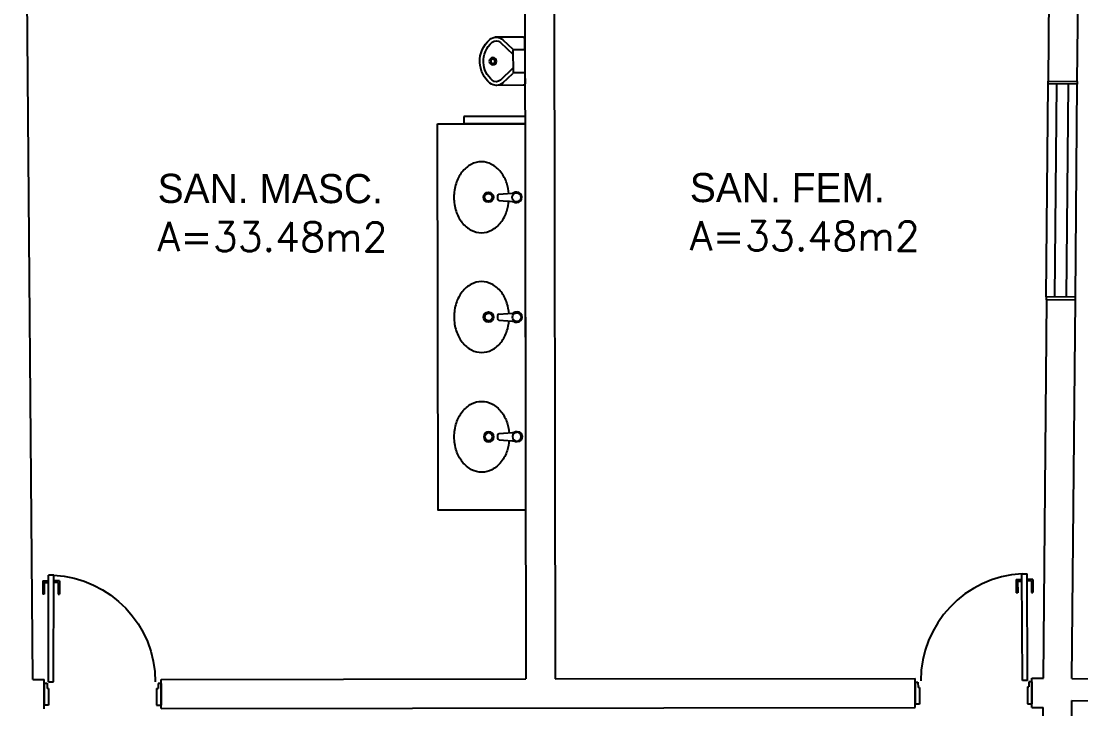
# Model space of a CAD drawing. Extents: x -165 to 137, y 302 to 416.
# Drawn here: x -16.6 to -9.34, y 395.9 to 400.62 of the extents above; entities that cross this region are included whole.
import ezdxf
from ezdxf.enums import TextEntityAlignment as Align

# ---------------------------------------------------------------- set-up
doc = ezdxf.new("R2010")
doc.units = 0
doc.header["$LTSCALE"] = 0.02
doc.header["$MEASUREMENT"] = 0
doc.layers.get('0').update_dxf_attribs({"linetype": 'CONTINUOUS'})
for name, color, linetype in [('ALV', 2, 'CONTINUOUS'), ('BANC', 2, 'CONTINUOUS'), ('DIV', 2, 'CONTINUOUS'), ('ESQ', 1, 'CONTINUOUS'), ('JANELA', 1, 'CONTINUOUS'), ('PEÇAS', 1, 'CONTINUOUS'), ('TEXTO', 2, 'CONTINUOUS'), ('ÁREA', 2, 'CONTINUOUS')]:
    doc.layers.add(name, color=color, linetype=linetype)
doc.styles.add('UNB-100', font='simplex.shx', dxfattribs={"height": 0.2})

# ---------------------------------------------------------------- blocks, each defined once
blk = doc.blocks.new('PD80-TTC')
at = {"color": 1}
for p, q in [((-0.7769, 0.0097), (-0.7769, -0.0303)), ((-0.7769, 0.0097), (-0.6869, 0.0097)), ((-0.6869, -0.0003), (-0.6869, 0.0096)), ((-0.7769, -0.1049), (-0.7769, -0.0649)), ((-0.7669, -0.0003), (-0.7669, -0.0303)), ((-0.7669, -0.0003), (-0.6869, -0.0003)), ((-0.7669, -0.0949), (-0.7669, -0.0649)), ((-0.7769, -0.1049), (-0.6869, -0.1049)), ((-0.7669, -0.0949), (-0.6869, -0.0949)), ((-0.6869, -0.0949), (-0.6869, -0.1048))]:
    blk.add_line(p, q, dxfattribs=at)
at = {"color": 2}
for p, q in [((-0.075, 0), (0.075, 0)), ((-0.075, 0), (-0.075, -0.0199)), ((0.0749, -0.03), (0.0749, 0)), ((-0.8169, -0.0649), (-0.8169, -0.0299)), ((-0.085, -0.0299), (-0.8169, -0.0299)), ((-0.085, -0.0649), (-0.8169, -0.0649)), ((-0.085, -0.0299), (-0.085, -0.0649)), ((-0.075, -0.0199), (-0.0401, -0.0199)), ((-0.0401, -0.03), (-0.0401, -0.0199)), ((-0.0401, -0.03), (0.0749, -0.03)), ((-0.075, -0.7811), (-0.0401, -0.7811)), ((-0.075, -0.801), (-0.075, -0.7811)), ((-0.0401, -0.771), (0.0749, -0.771)), ((-0.0401, -0.771), (-0.0401, -0.7811)), ((0.0749, -0.771), (0.0749, -0.801)), ((-0.075, -0.801), (0.075, -0.801)), ((-0.075, -0.8017), (0.075, -0.8017))]:
    blk.add_line(p, q, dxfattribs=at)
at = {"color": 1}
blk.add_arc((-0.0853, -0.0303), 0.7313, 182.65712, 270, dxfattribs=at)
blk = doc.blocks.new('cuba-e-p')
for p, q in [((-0.0214, 0.1736), (-0.0307, 0.0515)), ((0.0101, 0.1828), (-0.0114, 0.1828)), ((0.02, 0.1736), (0.0293, 0.0515))]:
    blk.add_line(p, q)
blk.add_lwpolyline([(0.0223, 0.1044, 0.059992), (0.0955, 0.1186, 0.087531), (0.1719, 0.159, 0.105501), (0.2257, 0.2229, 0.123031), (0.2431, 0.2926, 0.123031), (0.2257, 0.3624, 0.105501), (0.1719, 0.4263, 0.087531), (0.0955, 0.4666, 0.07802), (-0.0001, 0.4816, 0.07802), (-0.0956, 0.4666, 0.087531), (-0.172, 0.4263, 0.105501), (-0.2258, 0.3624, 0.123031), (-0.2432, 0.2926, 0.123031), (-0.2258, 0.2229, 0.105501), (-0.172, 0.159, 0.087531), (-0.0956, 0.1186, 0.059024), (-0.0236, 0.1045, 0.07802)], format="xyb")
for centre, radius in [((0, 0.2449), 0.0347), ((0, 0.2449), 0.0265), ((-0.0007, 0.0515), 0.03)]:
    blk.add_circle(centre, radius)
for centre, radius, start, end in [((-0.0114, 0.1728), 0.01, 90, 175.64644), ((0.0101, 0.1728), 0.01, 4.35356, 90), ((-0.0007, 0.0515), 0.0361, 141.60857, 38.39143)]:
    blk.add_arc(centre, radius, start, end)
blk = doc.blocks.new('MICTR-P-TTN')
for p, q in [((0, 0.08), (0, 0.155)), ((0.01, 0.165), (0.2051, 0.165)), ((0.151, 0.147), (0.0831, 0.083)), ((0, 0.08), (0, -0.08)), ((0.081, 0.08), (0, 0.08)), ((0.1681, 0.1288), (0.08, 0.0456)), ((0.08, -0.0757), (0.08, 0.0757)), ((0.1681, -0.1288), (0.08, -0.0456)), ((0, -0.08), (0, -0.155)), ((0, -0.08), (0.081, -0.08)), ((0.151, -0.147), (0.0831, -0.083)), ((0.01, -0.165), (0.2051, -0.165))]:
    blk.add_line(p, q)
for radius in [0.025, 0.015]:
    blk.add_circle((0.22, 0), radius)
for centre, radius, start, end in [((0.01, 0.155), 0.01, 90, 180), ((0.1973, 0.0979), 0.0675, 49.53195, 133.36342), ((0.1137, 0), 0.1963, 358.27925, 49.53195), ((0.09, 0.0757), 0.01, 133.36342, 180), ((0.1973, 0.0979), 0.0425, 49.53195, 133.36342), ((0.1137, 0), 0.1713, 357.40045, 49.53195), ((0.1137, 0), 0.1713, 310.46805, 357.35095), ((0.1137, 0), 0.1963, 310.46805, 357.70121), ((0.09, -0.0757), 0.01, 180, 226.63658), ((0.1973, -0.0979), 0.0425, 226.63658, 310.46805), ((0.01, -0.155), 0.01, 180, 270), ((0.1973, -0.0979), 0.0675, 226.63658, 310.46805)]:
    blk.add_arc(centre, radius, start, end)

msp = doc.modelspace()

# ---------------------------------------------------------------- linework, layer by layer
at = {"layer": 'ALV'}
for p, q in [((-16.5259, 396.0994), (-16.6046, 405.8889)), ((-13.1565, 405.9018), (-13.1425, 396.1042)), ((-12.9564, 405.9018), (-12.9425, 396.1045)), ((-9.5567, 400.2047), (-9.5083, 405.8872)), ((-9.3594, 400.2029), (-9.336, 402.7989)), ((-9.5593, 400.2047), (-9.3594, 400.2029)), ((-9.5916, 396.1093), (-9.5695, 398.7047)), ((-9.3728, 398.7029), (-9.5728, 398.7047)), ((-9.3962, 396.1069), (-9.3728, 398.7029)), ((-12.9425, 396.1045), (-10.4727, 396.108)), ((-10.4724, 395.908), (-10.4727, 396.108)), ((-9.671, 396.1092), (-9.5916, 396.1093)), ((-9.6707, 395.9092), (-9.671, 396.1092)), ((-9.3962, 396.1069), (-6.9503, 396.077)), ((-16.5259, 396.0994), (-16.4472, 396.0995)), ((-16.4469, 395.8995), (-16.4472, 396.0995)), ((-15.6455, 396.1007), (-13.1425, 396.1042)), ((-15.6452, 395.9007), (-15.6455, 396.1007)), ((-15.6452, 395.9007), (-10.4724, 395.908)), ((-9.6707, 395.9092), (-9.5933, 395.9093)), ((-9.6107, 393.8653), (-9.5933, 395.9093)), ((-9.4439, 390.7935), (-9.3975, 395.9569)), ((-9.3975, 395.9569), (-7.2021, 395.93))]:
    msp.add_line(p, q, dxfattribs=at)
at = {"layer": 'BANC'}
msp.add_lwpolyline([(-13.7479, 399.911), (-13.1479, 399.9119), (-13.1442, 397.2619), (-13.7442, 397.261)], close=True, dxfattribs=at)
at = {"layer": 'DIV'}
for p, q in [((-13.148, 399.9619), (-13.5686, 399.9613)), ((-13.5686, 399.9613), (-13.5685, 399.9113)), ((-13.1479, 399.9119), (-13.5685, 399.9113))]:
    msp.add_line(p, q, dxfattribs=at)
at = {"layer": 'JANELA'}
for p, q in [((-9.5726, 398.7247), (-9.5595, 400.1847)), ((-9.3727, 398.7229), (-9.3595, 400.1829))]:
    msp.add_line(p, q, dxfattribs=at)
at = {"layer": 'JANELA', "color": 3}
for p, q in [((-9.5595, 400.1847), (-9.5593, 400.2047)), ((-9.3595, 400.1829), (-9.5595, 400.1847)), ((-9.5126, 398.7242), (-9.4995, 400.1841)), ((-9.4327, 398.7235), (-9.4195, 400.1834)), ((-9.3594, 400.2029), (-9.3595, 400.1829)), ((-9.5726, 398.7247), (-9.5728, 398.7047)), ((-9.3727, 398.7229), (-9.5726, 398.7247)), ((-9.3728, 398.7029), (-9.3727, 398.7229))]:
    msp.add_line(p, q, dxfattribs=at)

# ---------------------------------------------------------------- block references
at = {"layer": 'ESQ', "xscale": -1, "rotation": 89.94344994557042}
msp.add_blockref('PD80-TTC', (-16.4471, 395.9995), dxfattribs=at)
at = {"layer": 'ESQ', "rotation": 270.2195806362342}
msp.add_blockref('PD80-TTC', (-9.6709, 396.0092), dxfattribs=at)
at = {"layer": 'PEÇAS', "xscale": -1}
for name, p, rotation in [('MICTR-P-TTN', (-13.1485, 400.3406), 0.08151529089984065), ('cuba-e-p', (-13.1523, 397.7654), 90.08151529090168)]:
    msp.add_blockref(name, p, dxfattribs=dict(at, rotation=rotation))
at = {"layer": 'PEÇAS'}
for p, rotation in [((-13.1546, 399.4083), 90.08151529091684), ((-13.1534, 398.5869), 90.0815152909017)]:
    msp.add_blockref('cuba-e-p', p, dxfattribs=dict(at, rotation=rotation))

# ---------------------------------------------------------------- texts
at = {"layer": 'TEXTO'}
for s, p in [('SAN. MASC.', (-15.6687, 399.3689)), ('SAN. FEM.', (-12.0177, 399.3745))]:
    msp.add_text(s, height=0.2, rotation=359.92885, dxfattribs=at).set_placement(p)
at = {"layer": 'ÁREA', "style": 'UNB-100'}
for p in [(-14.8795, 399.0371), (-11.2285, 399.0426)]:
    msp.add_text('A=33.48m2', height=0.2, rotation=359.89914, dxfattribs=at).set_placement(p, align=Align.CENTER)

doc.saveas('drawing.dxf')
